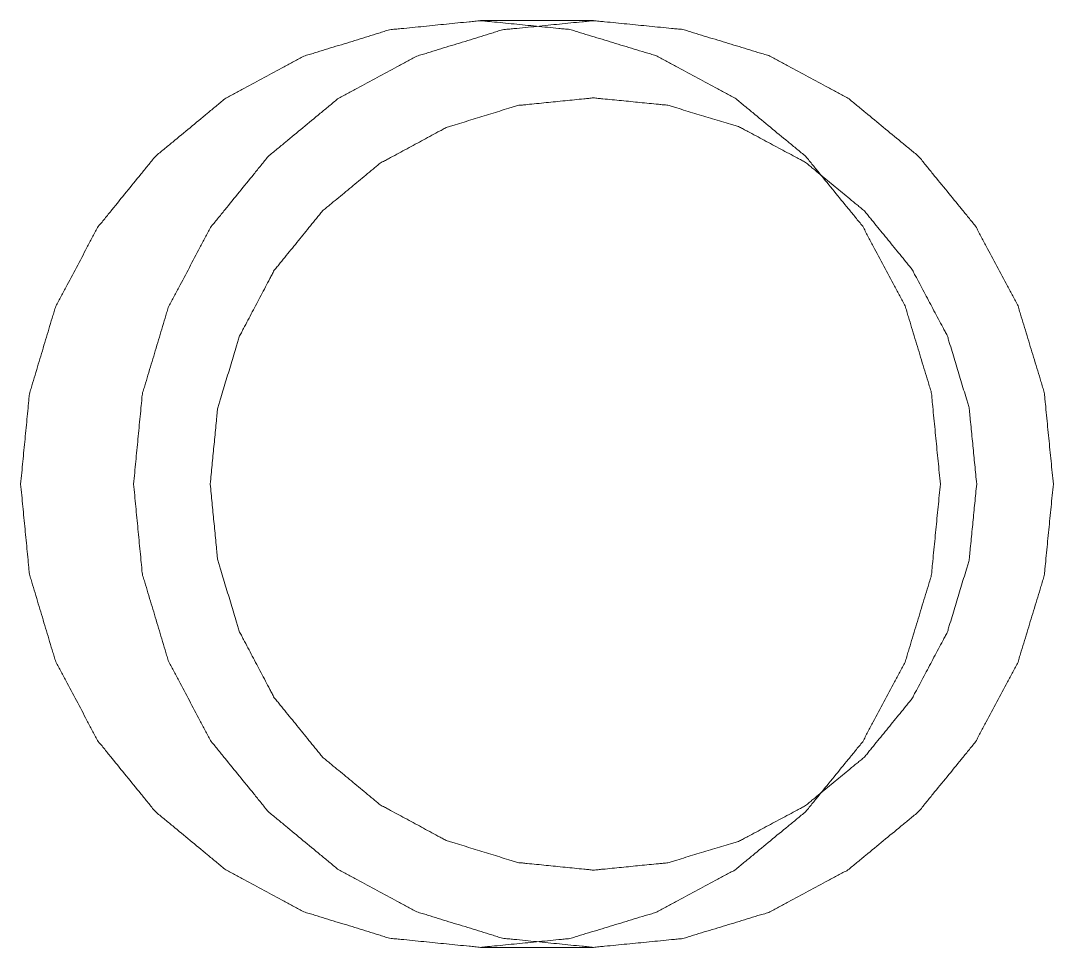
# Model space of a CAD drawing. Header units: millimetres. Extents: x -1052 to 3351, y 0 to 2015.
# Drawn here: x -199.15448 to -199.10503, y 1710.52958 to 1710.57395 of the extents above; entities that cross this region are included whole.
import ezdxf

# ---------------------------------------------------------------- set-up
doc = ezdxf.new("R2010")
doc.units = ezdxf.units.MM
doc.layers.add('@ New Renovation', color=7, linetype='Continuous')
doc.layers.add('AM_CL', color=7, linetype='Continuous', lineweight=15)
doc.layers.add('TDJG-4ASOLIDLINE！实线层', color=7, linetype='Continuous', lineweight=18)

# ---------------------------------------------------------------- blocks, each defined once
blk = doc.blocks.new('*X870')
at = {"layer": 'TDJG-4ASOLIDLINE！实线层', "color": 3, "linetype": 'Continuous'}
for p, q in [((-2914.0802, -820.8536), (-2914.0802, -820.488)), ((-2911.0802, -820.8536), (-2911.0802, -820.488))]:
    blk.add_line(p, q, dxfattribs=at)
for points in [[(-2912.5802, -818.9992), (-2912.6045, -819.0015), (-2912.653, -819.0062), (-2912.7259, -819.0133), (-2912.7865, -819.0193), (-2912.8291, -819.0232), (-2912.8533, -819.026), (-2912.8717, -819.0265), (-2912.889, -819.033), (-2912.9124, -819.0396), (-2912.9533, -819.0521), (-2913.0117, -819.0694), (-2913.07, -819.0871), (-2913.111, -819.0991), (-2913.1342, -819.1065), (-2913.1522, -819.1105), (-2913.1679, -819.1203), (-2913.1896, -819.1312), (-2913.2271, -819.1514), (-2913.2811, -819.1796), (-2913.3348, -819.2082), (-2913.3727, -819.2279), (-2913.394, -819.2396), (-2913.4108, -819.247), (-2913.4246, -819.2598), (-2913.444, -819.2751), (-2913.4775, -819.3026), (-2913.5256, -819.3415), (-2913.5735, -819.3807), (-2913.6074, -819.4078), (-2913.6262, -819.4237), (-2913.6417, -819.4345), (-2913.6523, -819.4494), (-2913.6681, -819.4679), (-2913.695, -819.5008), (-2913.7338, -819.5474), (-2913.7724, -819.5943), (-2913.7997, -819.6269), (-2913.8148, -819.6459), (-2913.8275, -819.6592), (-2913.8351, -819.6759), (-2913.847, -819.697), (-2913.8669, -819.7345), (-2913.8959, -819.7877), (-2913.9246, -819.8412), (-2913.945, -819.8784), (-2913.9561, -819.8999), (-2913.966, -819.9154), (-2913.9701, -819.9333), (-2913.9776, -819.9563), (-2913.9899, -819.9969), (-2914.0079, -820.0547), (-2914.0255, -820.1127), (-2914.0383, -820.1531), (-2914.045, -820.1764), (-2914.0516, -820.1934), (-2914.0522, -820.2122), (-2914.0551, -820.2366), (-2914.0591, -820.2796), (-2914.0655, -820.3408), (-2914.0714, -820.4021), (-2914.076, -820.4451), (-2914.0781, -820.4696), (-2914.0812, -820.4881), (-2914.0781, -820.506), (-2914.0762, -820.5302), (-2914.0717, -820.5723), (-2914.066, -820.6326), (-2914.0598, -820.6928), (-2914.0559, -820.735), (-2914.0532, -820.759), (-2914.0526, -820.7773), (-2914.0461, -820.7945), (-2914.0394, -820.8177), (-2914.0268, -820.8583), (-2914.0094, -820.9163), (-2913.9916, -820.9741), (-2913.9795, -821.0148), (-2913.9721, -821.0378), (-2913.968, -821.0557), (-2913.9582, -821.0712), (-2913.9471, -821.0928), (-2913.9268, -821.1301), (-2913.8984, -821.1836), (-2913.8696, -821.237), (-2913.8498, -821.2745), (-2913.8379, -821.2957), (-2913.8305, -821.3124), (-2913.8175, -821.326), (-2913.8022, -821.3453), (-2913.7744, -821.3786), (-2913.7353, -821.4263), (-2913.6958, -821.4739), (-2913.6685, -821.5075), (-2913.6525, -821.5262), (-2913.6415, -821.5415), (-2913.6265, -821.552), (-2913.608, -821.5677), (-2913.5748, -821.5944), (-2913.5278, -821.633), (-2913.4806, -821.6713), (-2913.4477, -821.6984), (-2913.4286, -821.7134), (-2913.4152, -821.726), (-2913.3984, -821.7335), (-2913.3771, -821.7453), (-2913.3393, -821.7651), (-2913.2857, -821.7939), (-2913.2318, -821.8223), (-2913.1943, -821.8426), (-2913.1727, -821.8536), (-2913.157, -821.8634), (-2913.139, -821.8675), (-2913.1159, -821.875), (-2913.0749, -821.8871), (-2913.0167, -821.905), (-2912.9583, -821.9225), (-2912.9176, -821.9352), (-2912.8941, -821.9418), (-2912.877, -821.9484), (-2912.8581, -821.949), (-2912.8335, -821.9518), (-2912.7902, -821.9559), (-2912.7284, -821.9621), (-2912.6543, -821.9694), (-2912.6049, -821.9743), (-2912.5802, -821.9768)], [(-2912.5802, -818.9992), (-2912.5559, -819.0015), (-2912.5074, -819.0062), (-2912.4345, -819.0133), (-2912.3738, -819.0193), (-2912.3313, -819.0232), (-2912.3071, -819.026), (-2912.2886, -819.0265), (-2912.2714, -819.033), (-2912.2479, -819.0396), (-2912.2071, -819.0521), (-2912.1487, -819.0694), (-2912.0904, -819.0871), (-2912.0494, -819.0991), (-2912.0262, -819.1065), (-2912.0082, -819.1105), (-2911.9925, -819.1203), (-2911.9708, -819.1312), (-2911.9332, -819.1514), (-2911.8793, -819.1796), (-2911.8256, -819.2082), (-2911.7877, -819.2279), (-2911.7664, -819.2396), (-2911.7496, -819.247), (-2911.7358, -819.2598), (-2911.7164, -819.2751), (-2911.6829, -819.3026), (-2911.6348, -819.3415), (-2911.5869, -819.3807), (-2911.553, -819.4078), (-2911.5342, -819.4237), (-2911.5187, -819.4345), (-2911.5081, -819.4494), (-2911.4923, -819.4679), (-2911.4654, -819.5008), (-2911.4266, -819.5474), (-2911.388, -819.5943), (-2911.3607, -819.6269), (-2911.3456, -819.6459), (-2911.3329, -819.6592), (-2911.3253, -819.6759), (-2911.3134, -819.697), (-2911.2935, -819.7345), (-2911.2645, -819.7877), (-2911.2358, -819.8412), (-2911.2154, -819.8784), (-2911.2043, -819.8999), (-2911.1944, -819.9154), (-2911.1903, -819.9333), (-2911.1828, -819.9563), (-2911.1705, -819.9969), (-2911.1525, -820.0547), (-2911.1349, -820.1127), (-2911.1221, -820.1531), (-2911.1154, -820.1764), (-2911.1088, -820.1934), (-2911.1082, -820.2122), (-2911.1053, -820.2366), (-2911.1013, -820.2796), (-2911.0949, -820.3408), (-2911.0889, -820.4021), (-2911.0844, -820.4451), (-2911.0823, -820.4696), (-2911.0792, -820.4881), (-2911.0823, -820.506), (-2911.0842, -820.5302), (-2911.0886, -820.5723), (-2911.0944, -820.6326), (-2911.1005, -820.6928), (-2911.1044, -820.735), (-2911.1072, -820.759), (-2911.1078, -820.7773), (-2911.1143, -820.7945), (-2911.121, -820.8177), (-2911.1336, -820.8583), (-2911.151, -820.9163), (-2911.1688, -820.9741), (-2911.1809, -821.0148), (-2911.1883, -821.0378), (-2911.1924, -821.0557), (-2911.2022, -821.0712), (-2911.2133, -821.0928), (-2911.2336, -821.1301), (-2911.262, -821.1836), (-2911.2908, -821.237), (-2911.3106, -821.2745), (-2911.3225, -821.2957), (-2911.3299, -821.3124), (-2911.3429, -821.326), (-2911.3582, -821.3453), (-2911.386, -821.3786), (-2911.4251, -821.4263), (-2911.4646, -821.4739), (-2911.4919, -821.5075), (-2911.5079, -821.5262), (-2911.5189, -821.5415), (-2911.5339, -821.552), (-2911.5524, -821.5677), (-2911.5856, -821.5944), (-2911.6326, -821.633), (-2911.6798, -821.6713), (-2911.7127, -821.6984), (-2911.7318, -821.7134), (-2911.7452, -821.726), (-2911.762, -821.7335), (-2911.7833, -821.7453), (-2911.8211, -821.7651), (-2911.8747, -821.7939), (-2911.9285, -821.8223), (-2911.9661, -821.8426), (-2911.9877, -821.8536), (-2912.0034, -821.8634), (-2912.0214, -821.8675), (-2912.0445, -821.875), (-2912.0855, -821.8871), (-2912.1437, -821.905), (-2912.2021, -821.9225), (-2912.2428, -821.9352), (-2912.2663, -821.9418), (-2912.2834, -821.9484), (-2912.3023, -821.949), (-2912.3269, -821.9518), (-2912.3702, -821.9559), (-2912.4319, -821.9621), (-2912.5061, -821.9694), (-2912.5555, -821.9743), (-2912.5802, -821.9768)], [(-2912.5802, -819.3648), (-2912.6045, -819.3671), (-2912.653, -819.3719), (-2912.7259, -819.3789), (-2912.7865, -819.3849), (-2912.8291, -819.3888), (-2912.8533, -819.3916), (-2912.8717, -819.3921), (-2912.889, -819.3986), (-2912.9124, -819.4052), (-2912.9533, -819.4177), (-2913.0117, -819.435), (-2913.07, -819.4527), (-2913.111, -819.4647), (-2913.1342, -819.4721), (-2913.1522, -819.4762), (-2913.1679, -819.4859), (-2913.1896, -819.4968), (-2913.2271, -819.517), (-2913.2811, -819.5452), (-2913.3348, -819.5738), (-2913.3727, -819.5935), (-2913.394, -819.6052), (-2913.4108, -819.6126), (-2913.4246, -819.6255), (-2913.444, -819.6407), (-2913.4775, -819.6682), (-2913.5256, -819.7071), (-2913.5735, -819.7463), (-2913.6074, -819.7734), (-2913.6262, -819.7893), (-2913.6417, -819.8002), (-2913.6523, -819.815), (-2913.6681, -819.8335), (-2913.695, -819.8664), (-2913.7338, -819.913), (-2913.7724, -819.9599), (-2913.7997, -819.9925), (-2913.8148, -820.0115), (-2913.8275, -820.0248), (-2913.8351, -820.0415), (-2913.847, -820.0626), (-2913.8669, -820.1001), (-2913.8959, -820.1534), (-2913.9246, -820.2068), (-2913.945, -820.244), (-2913.9561, -820.2655), (-2913.966, -820.281), (-2913.9701, -820.2989), (-2913.9776, -820.3219), (-2913.9899, -820.3625), (-2914.0079, -820.4203), (-2914.0255, -820.4783), (-2914.0383, -820.5187), (-2914.045, -820.542), (-2914.0516, -820.559), (-2914.0522, -820.5778), (-2914.0551, -820.6022), (-2914.0591, -820.6452), (-2914.0655, -820.7064), (-2914.0714, -820.7677), (-2914.076, -820.8107), (-2914.0781, -820.8352), (-2914.0812, -820.8537), (-2914.0781, -820.8716), (-2914.0762, -820.8958), (-2914.0717, -820.9379), (-2914.066, -820.9982), (-2914.0598, -821.0584), (-2914.0559, -821.1006), (-2914.0532, -821.1246), (-2914.0526, -821.143), (-2914.0461, -821.1601), (-2914.0394, -821.1834), (-2914.0268, -821.2239), (-2914.0094, -821.2819), (-2913.9916, -821.3397), (-2913.9795, -821.3804), (-2913.9721, -821.4034), (-2913.968, -821.4213), (-2913.9582, -821.4369), (-2913.9471, -821.4584), (-2913.9268, -821.4957), (-2913.8984, -821.5492), (-2913.8696, -821.6026), (-2913.8498, -821.6401), (-2913.8379, -821.6613), (-2913.8305, -821.678), (-2913.8175, -821.6917), (-2913.8022, -821.7109), (-2913.7744, -821.7442), (-2913.7353, -821.792), (-2913.6958, -821.8395), (-2913.6685, -821.8731), (-2913.6525, -821.8918), (-2913.6415, -821.9071), (-2913.6265, -821.9176), (-2913.608, -821.9333), (-2913.5748, -821.96), (-2913.5278, -821.9986), (-2913.4806, -822.0369), (-2913.4477, -822.064), (-2913.4286, -822.079), (-2913.4152, -822.0916), (-2913.3984, -822.0991), (-2913.3771, -822.1109), (-2913.3393, -822.1307), (-2913.2857, -822.1595), (-2913.2318, -822.1879), (-2913.1943, -822.2082), (-2913.1727, -822.2192), (-2913.157, -822.229), (-2913.139, -822.2331), (-2913.1159, -822.2406), (-2913.0749, -822.2527), (-2913.0167, -822.2706), (-2912.9583, -822.2881), (-2912.9176, -822.3008), (-2912.8941, -822.3075), (-2912.877, -822.314), (-2912.8581, -822.3146), (-2912.8335, -822.3175), (-2912.7902, -822.3215), (-2912.7284, -822.3277), (-2912.6543, -822.335), (-2912.6049, -822.3399), (-2912.5802, -822.3424)], [(-2912.5802, -819.3648), (-2912.5559, -819.3671), (-2912.5074, -819.3719), (-2912.4345, -819.3789), (-2912.3738, -819.3849), (-2912.3313, -819.3888), (-2912.3071, -819.3916), (-2912.2886, -819.3921), (-2912.2714, -819.3986), (-2912.2479, -819.4052), (-2912.2071, -819.4177), (-2912.1487, -819.435), (-2912.0904, -819.4527), (-2912.0494, -819.4647), (-2912.0262, -819.4721), (-2912.0082, -819.4762), (-2911.9925, -819.4859), (-2911.9708, -819.4968), (-2911.9332, -819.517), (-2911.8793, -819.5452), (-2911.8256, -819.5738), (-2911.7877, -819.5935), (-2911.7664, -819.6052), (-2911.7496, -819.6126), (-2911.7358, -819.6255), (-2911.7164, -819.6407), (-2911.6829, -819.6682), (-2911.6348, -819.7071), (-2911.5869, -819.7463), (-2911.553, -819.7734), (-2911.5342, -819.7893), (-2911.5187, -819.8002), (-2911.5081, -819.815), (-2911.4923, -819.8335), (-2911.4654, -819.8664), (-2911.4266, -819.913), (-2911.388, -819.9599), (-2911.3607, -819.9925), (-2911.3456, -820.0115), (-2911.3329, -820.0248), (-2911.3253, -820.0415), (-2911.3134, -820.0626), (-2911.2935, -820.1001), (-2911.2645, -820.1534), (-2911.2358, -820.2068), (-2911.2154, -820.244), (-2911.2043, -820.2655), (-2911.1944, -820.281), (-2911.1903, -820.2989), (-2911.1828, -820.3219), (-2911.1705, -820.3625), (-2911.1525, -820.4203), (-2911.1349, -820.4783), (-2911.1221, -820.5187), (-2911.1154, -820.542), (-2911.1088, -820.559), (-2911.1082, -820.5778), (-2911.1053, -820.6022), (-2911.1013, -820.6452), (-2911.0949, -820.7064), (-2911.0889, -820.7677), (-2911.0844, -820.8107), (-2911.0823, -820.8352), (-2911.0792, -820.8537), (-2911.0823, -820.8716), (-2911.0842, -820.8958), (-2911.0886, -820.9379), (-2911.0944, -820.9982), (-2911.1005, -821.0584), (-2911.1044, -821.1006), (-2911.1072, -821.1246), (-2911.1078, -821.143), (-2911.1143, -821.1601), (-2911.121, -821.1834), (-2911.1336, -821.2239), (-2911.151, -821.2819), (-2911.1688, -821.3397), (-2911.1809, -821.3804), (-2911.1883, -821.4034), (-2911.1924, -821.4213), (-2911.2022, -821.4369), (-2911.2133, -821.4584), (-2911.2336, -821.4957), (-2911.262, -821.5492), (-2911.2908, -821.6026), (-2911.3106, -821.6401), (-2911.3225, -821.6613), (-2911.3299, -821.678), (-2911.3429, -821.6917), (-2911.3582, -821.7109), (-2911.386, -821.7442), (-2911.4251, -821.792), (-2911.4646, -821.8395), (-2911.4919, -821.8731), (-2911.5079, -821.8918), (-2911.5189, -821.9071), (-2911.5339, -821.9176), (-2911.5524, -821.9333), (-2911.5856, -821.96), (-2911.6326, -821.9986), (-2911.6798, -822.0369), (-2911.7127, -822.064), (-2911.7318, -822.079), (-2911.7452, -822.0916), (-2911.762, -822.0991), (-2911.7833, -822.1109), (-2911.8211, -822.1307), (-2911.8747, -822.1595), (-2911.9285, -822.1879), (-2911.9661, -822.2082), (-2911.9877, -822.2192), (-2912.0034, -822.229), (-2912.0214, -822.2331), (-2912.0445, -822.2406), (-2912.0855, -822.2527), (-2912.1437, -822.2706), (-2912.2021, -822.2881), (-2912.2428, -822.3008), (-2912.2663, -822.3075), (-2912.2834, -822.314), (-2912.3023, -822.3146), (-2912.3269, -822.3175), (-2912.3702, -822.3215), (-2912.4319, -822.3277), (-2912.5061, -822.335), (-2912.5555, -822.3399), (-2912.5802, -822.3424)]]:
    blk.add_open_spline(points, degree=3, knots=[0, 0, 0, 0, 0.073244, 0.146487, 0.219731, 0.256353, 0.274664, 0.292975, 0.311286, 0.329597, 0.366219, 0.439462, 0.512706, 0.549328, 0.567639, 0.58595, 0.604261, 0.622572, 0.659193, 0.732437, 0.805681, 0.842303, 0.860614, 0.878924, 0.897235, 0.915546, 0.952168, 1.025412, 1.098656, 1.135277, 1.153588, 1.171899, 1.19021, 1.208521, 1.245143, 1.318387, 1.39163, 1.428252, 1.446563, 1.464874, 1.483185, 1.501496, 1.538118, 1.611362, 1.684605, 1.721227, 1.739538, 1.757849, 1.77616, 1.794471, 1.831093, 1.904336, 1.97758, 2.014202, 2.032513, 2.050824, 2.069135, 2.087446, 2.124067, 2.197311, 2.270555, 2.307177, 2.325488, 2.343799, 2.36211, 2.38042, 2.417042, 2.490286, 2.56353, 2.600152, 2.618462, 2.636773, 2.655084, 2.673395, 2.710017, 2.783261, 2.856505, 2.893126, 2.911437, 2.929748, 2.948059, 2.96637, 3.002992, 3.076236, 3.149479, 3.186101, 3.204412, 3.222723, 3.241034, 3.259345, 3.295967, 3.36921, 3.442454, 3.479076, 3.497387, 3.515698, 3.534009, 3.55232, 3.588942, 3.662185, 3.735429, 3.772051, 3.790362, 3.808673, 3.826984, 3.845295, 3.881916, 3.95516, 4.028404, 4.065026, 4.083337, 4.101648, 4.119958, 4.138269, 4.174891, 4.248135, 4.321379, 4.358001, 4.376311, 4.394622, 4.412933, 4.431244, 4.467866, 4.54111, 4.614353, 4.687597, 4.687597, 4.687597, 4.687597], dxfattribs=at)
at = {"layer": 'TDJG-4ASOLIDLINE！实线层', "color": 7, "linetype": 'Continuous'}
for points in [[(-2912.5802, -819.6129), (-2912.6004, -819.6149), (-2912.6409, -819.6188), (-2912.7016, -819.6247), (-2912.7522, -819.6297), (-2912.7876, -819.633), (-2912.8078, -819.6353), (-2912.8232, -819.6357), (-2912.8375, -819.6411), (-2912.8571, -819.6466), (-2912.8911, -819.657), (-2912.9398, -819.6715), (-2912.9884, -819.6862), (-2913.0225, -819.6962), (-2913.0419, -819.7023), (-2913.0569, -819.7057), (-2913.0699, -819.7138), (-2913.088, -819.723), (-2913.1193, -819.7398), (-2913.1643, -819.7633), (-2913.2091, -819.7871), (-2913.2406, -819.8035), (-2913.2584, -819.8133), (-2913.2724, -819.8194), (-2913.2838, -819.8301), (-2913.3, -819.8428), (-2913.3279, -819.8658), (-2913.368, -819.8982), (-2913.408, -819.9308), (-2913.4362, -819.9534), (-2913.4519, -819.9667), (-2913.4647, -819.9757), (-2913.4736, -819.9881), (-2913.4868, -820.0035), (-2913.5092, -820.0309), (-2913.5416, -820.0698), (-2913.5737, -820.1089), (-2913.5965, -820.136), (-2913.6091, -820.1518), (-2913.6196, -820.1629), (-2913.6259, -820.1769), (-2913.6358, -820.1944), (-2913.6525, -820.2257), (-2913.6766, -820.2701), (-2913.7005, -820.3146), (-2913.7175, -820.3456), (-2913.7268, -820.3635), (-2913.735, -820.3765), (-2913.7385, -820.3913), (-2913.7447, -820.4105), (-2913.7549, -820.4444), (-2913.7699, -820.4925), (-2913.7846, -820.5408), (-2913.7953, -820.5745), (-2913.8009, -820.5939), (-2913.8064, -820.6081), (-2913.8069, -820.6237), (-2913.8093, -820.6441), (-2913.8126, -820.6799), (-2913.8179, -820.731), (-2913.8229, -820.782), (-2913.8267, -820.8178), (-2913.8284, -820.8382), (-2913.8311, -820.8537), (-2913.8285, -820.8686), (-2913.8269, -820.8887), (-2913.8232, -820.9239), (-2913.8184, -820.9741), (-2913.8132, -821.0243), (-2913.81, -821.0594), (-2913.8077, -821.0795), (-2913.8072, -821.0947), (-2913.8018, -821.109), (-2913.7962, -821.1284), (-2913.7857, -821.1622), (-2913.7712, -821.2105), (-2913.7564, -821.2587), (-2913.7463, -821.2926), (-2913.7401, -821.3118), (-2913.7367, -821.3267), (-2913.7285, -821.3396), (-2913.7193, -821.3576), (-2913.7024, -821.3887), (-2913.6787, -821.4333), (-2913.6547, -821.4778), (-2913.6382, -821.509), (-2913.6283, -821.5267), (-2913.6221, -821.5406), (-2913.6113, -821.552), (-2913.5985, -821.568), (-2913.5754, -821.5957), (-2913.5428, -821.6356), (-2913.5099, -821.6752), (-2913.4871, -821.7032), (-2913.4738, -821.7188), (-2913.4646, -821.7315), (-2913.4522, -821.7403), (-2913.4367, -821.7534), (-2913.409, -821.7756), (-2913.3699, -821.8078), (-2913.3305, -821.8397), (-2913.3031, -821.8623), (-2913.2872, -821.8748), (-2913.276, -821.8853), (-2913.262, -821.8915), (-2913.2443, -821.9014), (-2913.2128, -821.9179), (-2913.1681, -821.9418), (-2913.1232, -821.9655), (-2913.092, -821.9824), (-2913.0739, -821.9916), (-2913.0609, -821.9998), (-2913.0459, -822.0032), (-2913.0266, -822.0094), (-2912.9925, -822.0195), (-2912.9439, -822.0344), (-2912.8953, -822.049), (-2912.8613, -822.0596), (-2912.8418, -822.0651), (-2912.8275, -822.0706), (-2912.8118, -822.0711), (-2912.7913, -822.0735), (-2912.7552, -822.0768), (-2912.7037, -822.0821), (-2912.642, -822.0881), (-2912.6008, -822.0922), (-2912.5802, -822.0943)], [(-2912.5802, -819.6129), (-2912.56, -819.6149), (-2912.5195, -819.6188), (-2912.4588, -819.6247), (-2912.4082, -819.6297), (-2912.3728, -819.633), (-2912.3526, -819.6353), (-2912.3372, -819.6357), (-2912.3228, -819.6411), (-2912.3033, -819.6466), (-2912.2693, -819.657), (-2912.2206, -819.6715), (-2912.172, -819.6862), (-2912.1379, -819.6962), (-2912.1185, -819.7023), (-2912.1035, -819.7057), (-2912.0905, -819.7138), (-2912.0724, -819.723), (-2912.0411, -819.7398), (-2911.9961, -819.7633), (-2911.9513, -819.7871), (-2911.9198, -819.8035), (-2911.902, -819.8133), (-2911.888, -819.8194), (-2911.8766, -819.8301), (-2911.8604, -819.8428), (-2911.8325, -819.8658), (-2911.7923, -819.8982), (-2911.7524, -819.9308), (-2911.7242, -819.9534), (-2911.7085, -819.9667), (-2911.6956, -819.9757), (-2911.6868, -819.9881), (-2911.6736, -820.0035), (-2911.6512, -820.0309), (-2911.6188, -820.0698), (-2911.5867, -820.1089), (-2911.5639, -820.136), (-2911.5513, -820.1518), (-2911.5408, -820.1629), (-2911.5344, -820.1769), (-2911.5245, -820.1944), (-2911.5079, -820.2257), (-2911.4838, -820.2701), (-2911.4599, -820.3146), (-2911.4429, -820.3456), (-2911.4336, -820.3635), (-2911.4254, -820.3765), (-2911.4219, -820.3913), (-2911.4157, -820.4105), (-2911.4055, -820.4444), (-2911.3905, -820.4925), (-2911.3758, -820.5408), (-2911.3651, -820.5745), (-2911.3595, -820.5939), (-2911.354, -820.6081), (-2911.3535, -820.6237), (-2911.3511, -820.6441), (-2911.3478, -820.6799), (-2911.3425, -820.731), (-2911.3375, -820.782), (-2911.3337, -820.8178), (-2911.332, -820.8382), (-2911.3293, -820.8537), (-2911.3319, -820.8686), (-2911.3335, -820.8887), (-2911.3372, -820.9239), (-2911.342, -820.9741), (-2911.3472, -821.0243), (-2911.3504, -821.0594), (-2911.3527, -821.0795), (-2911.3532, -821.0947), (-2911.3586, -821.109), (-2911.3642, -821.1284), (-2911.3747, -821.1622), (-2911.3892, -821.2105), (-2911.404, -821.2587), (-2911.4141, -821.2926), (-2911.4203, -821.3118), (-2911.4237, -821.3267), (-2911.4319, -821.3396), (-2911.4411, -821.3576), (-2911.458, -821.3887), (-2911.4817, -821.4333), (-2911.5057, -821.4778), (-2911.5222, -821.509), (-2911.5321, -821.5267), (-2911.5383, -821.5406), (-2911.5491, -821.552), (-2911.5619, -821.568), (-2911.585, -821.5957), (-2911.6176, -821.6356), (-2911.6505, -821.6752), (-2911.6733, -821.7032), (-2911.6866, -821.7188), (-2911.6958, -821.7315), (-2911.7082, -821.7403), (-2911.7237, -821.7534), (-2911.7514, -821.7756), (-2911.7905, -821.8078), (-2911.8299, -821.8397), (-2911.8573, -821.8623), (-2911.8732, -821.8748), (-2911.8844, -821.8853), (-2911.8984, -821.8915), (-2911.9161, -821.9014), (-2911.9476, -821.9179), (-2911.9923, -821.9418), (-2912.0372, -821.9655), (-2912.0684, -821.9824), (-2912.0865, -821.9916), (-2912.0995, -821.9998), (-2912.1145, -822.0032), (-2912.1338, -822.0094), (-2912.1679, -822.0195), (-2912.2165, -822.0344), (-2912.2651, -822.049), (-2912.2991, -822.0596), (-2912.3186, -822.0651), (-2912.3329, -822.0706), (-2912.3486, -822.0711), (-2912.3691, -822.0735), (-2912.4052, -822.0768), (-2912.4567, -822.0821), (-2912.5184, -822.0881), (-2912.5596, -822.0922), (-2912.5802, -822.0943)]]:
    blk.add_open_spline(points, degree=3, knots=[0, 0, 0, 0, 0.061036, 0.122073, 0.183109, 0.213627, 0.228887, 0.244146, 0.259405, 0.274664, 0.305182, 0.366219, 0.427255, 0.457773, 0.473032, 0.488291, 0.50355, 0.51881, 0.549328, 0.610364, 0.671401, 0.701919, 0.717178, 0.732437, 0.747696, 0.762955, 0.793473, 0.85451, 0.915546, 0.946065, 0.961324, 0.976583, 0.991842, 1.007101, 1.037619, 1.098656, 1.159692, 1.19021, 1.205469, 1.220728, 1.235988, 1.251247, 1.281765, 1.342801, 1.403838, 1.434356, 1.449615, 1.464874, 1.480133, 1.495392, 1.525911, 1.586947, 1.647983, 1.678502, 1.693761, 1.70902, 1.724279, 1.739538, 1.770056, 1.831093, 1.892129, 1.922647, 1.937906, 1.953165, 1.968425, 1.983684, 2.014202, 2.075238, 2.136275, 2.166793, 2.182052, 2.197311, 2.21257, 2.227829, 2.258348, 2.319384, 2.38042, 2.410939, 2.426198, 2.441457, 2.456716, 2.471975, 2.502493, 2.56353, 2.624566, 2.655084, 2.670343, 2.685603, 2.700862, 2.716121, 2.746639, 2.807675, 2.868712, 2.89923, 2.914489, 2.929748, 2.945007, 2.960266, 2.990785, 3.051821, 3.112858, 3.143376, 3.158635, 3.173894, 3.189153, 3.204412, 3.23493, 3.295967, 3.357003, 3.387521, 3.402781, 3.41804, 3.433299, 3.448558, 3.479076, 3.540112, 3.601149, 3.631667, 3.646926, 3.662185, 3.677444, 3.692704, 3.723222, 3.784258, 3.845295, 3.906331, 3.906331, 3.906331, 3.906331], dxfattribs=at)
blk = doc.blocks.new('1111')
at = {"layer": '@ New Renovation', "color": 0, "xscale": -1.000000000000001, "rotation": 90}
blk.add_blockref('*X870', (742235.7997, 28062.8458), dxfattribs=at)

msp = doc.modelspace()

# ---------------------------------------------------------------- block references
at = {"layer": 'AM_CL', "xscale": 0.01479181789831161, "yscale": 0.01479181789831161, "zscale": 0.01479181789831161}
msp.add_blockref('1111', (-11190.285757, 1252.368905), dxfattribs=at)

doc.saveas('drawing.dxf')
